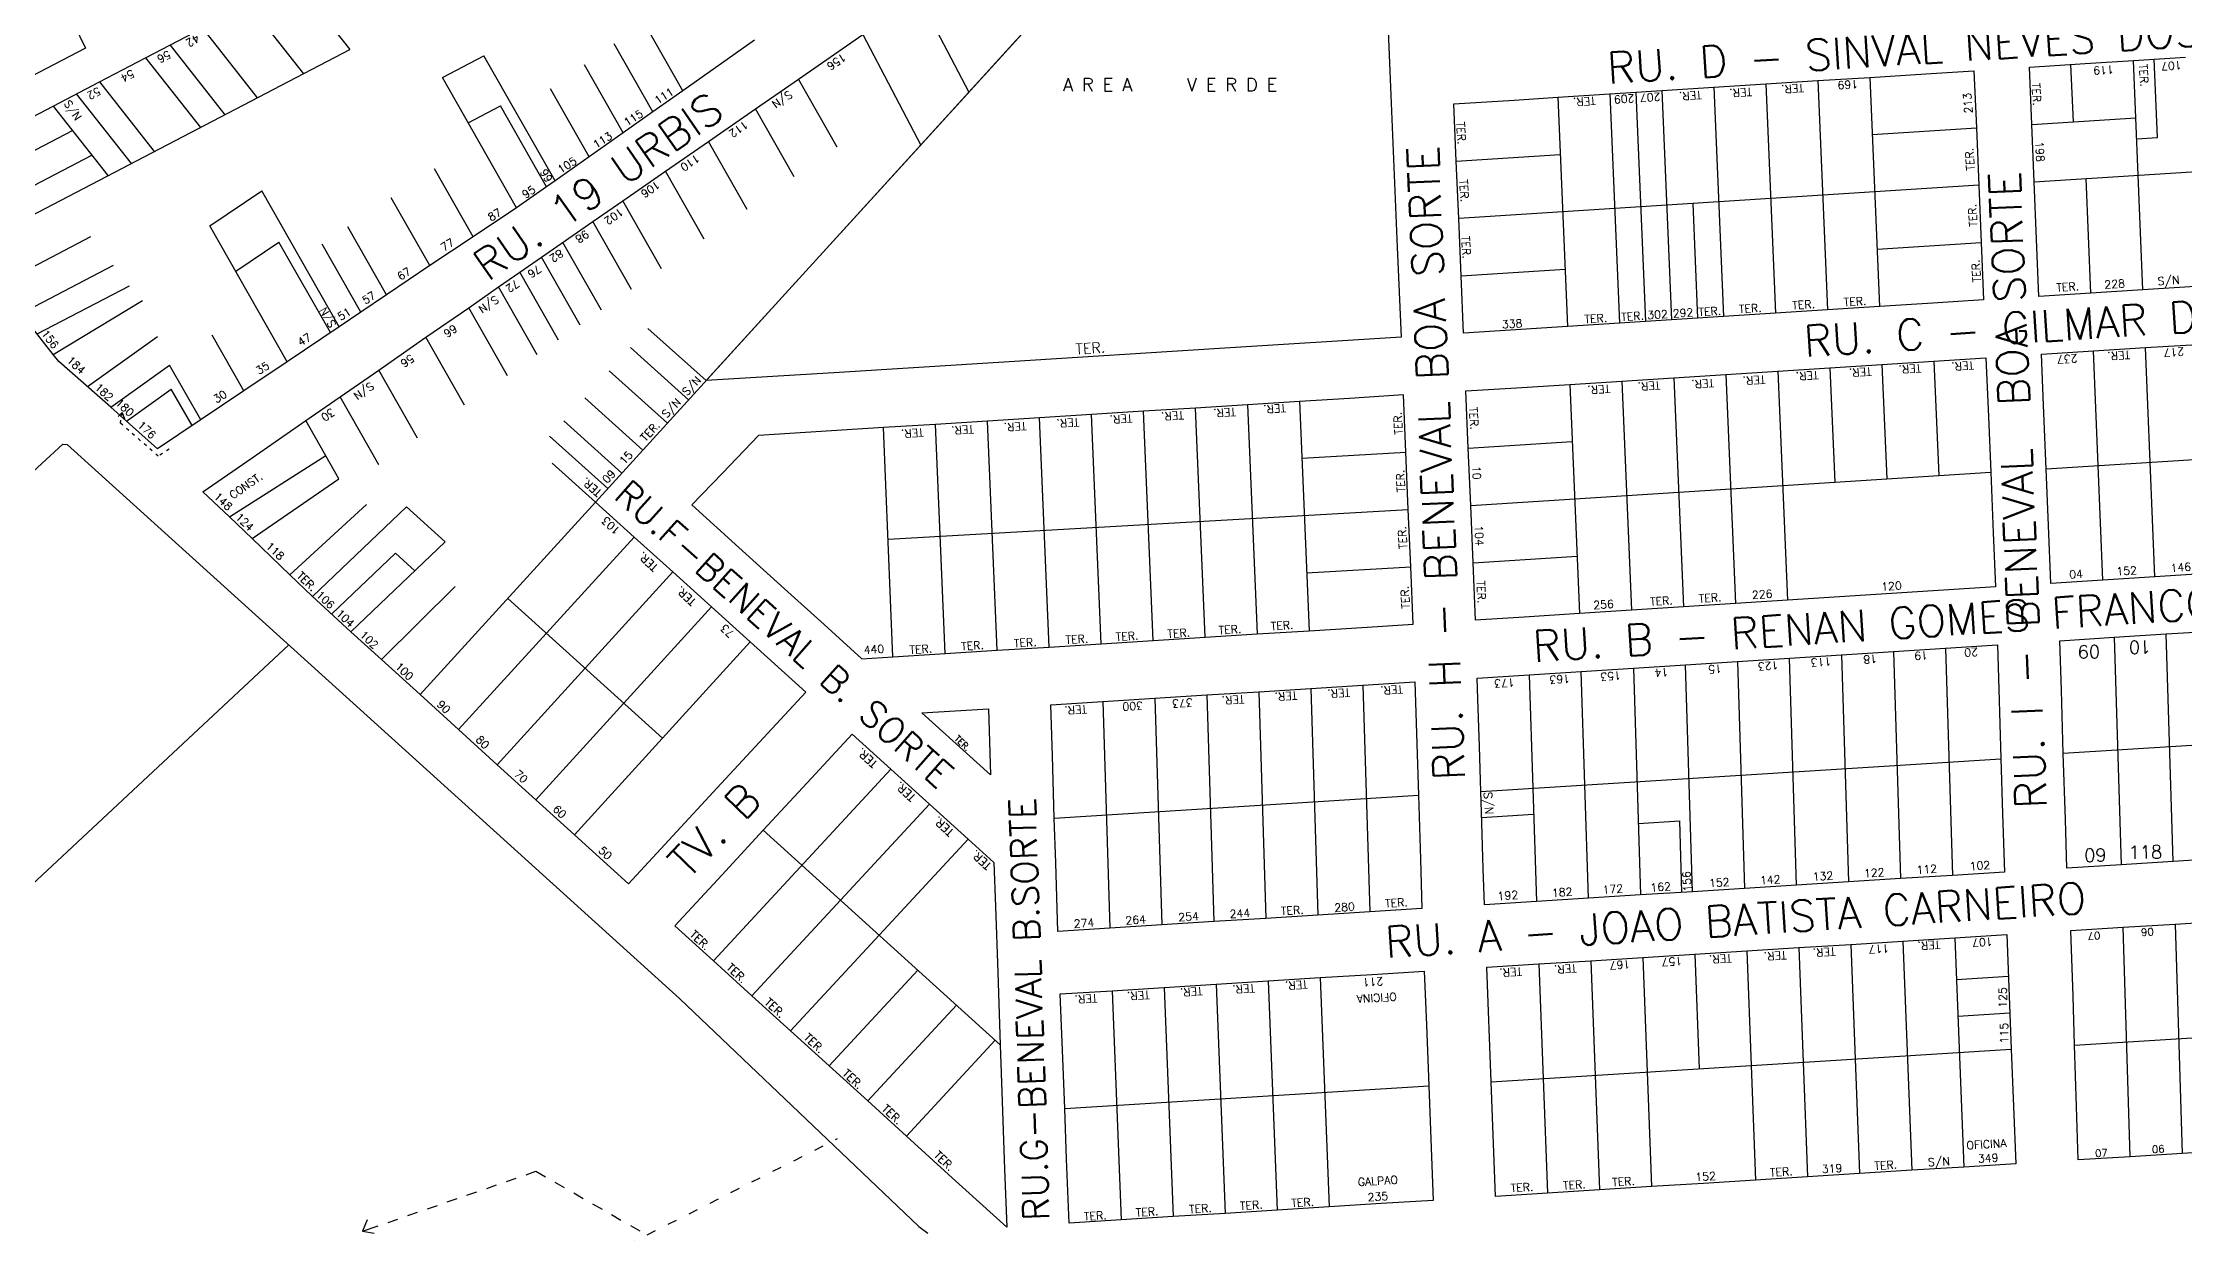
# Model space of a CAD drawing. Extents: x 714896 to 749292, y 8417558 to 8447149.
# Drawn here: x 738383.3 to 738794.2, y 8427923.2 to 8428151.5 of the extents above; entities that cross this region are included whole.
import ezdxf

# ---------------------------------------------------------------- set-up
doc = ezdxf.new("R2010")
doc.units = 0
doc.header["$MEASUREMENT"] = 0
doc.linetypes.add('ACAD_ISO03W100', pattern=[30, 12, -18])
for name, color, linetype in [('LOTE', 7, 'CONTINUOUS'), ('NUM-PORTA', 7, 'CONTINUOUS'), ('QUADRA', 6, 'CONTINUOUS'), ('TEXTO', 7, 'CONTINUOUS'), ('TEXTODERUA', 3, 'CONTINUOUS')]:
    doc.layers.add(name, color=color, linetype=linetype)
doc.styles.add('ROMANS', font='ROMANS.SHX', dxfattribs={"height": 1.5})

msp = doc.modelspace()

# ---------------------------------------------------------------- linework, layer by layer
at = {"layer": 'LOTE', "color": 7}
for p, q in [((738472.25, 8427933.06), (738474.14, 8427933.71)), ((738476.04, 8427934.37), (738477.93, 8427935.02)), ((738477.93, 8427935.02), (738479.74, 8427933.98)), ((738481.55, 8427932.94), (738483.36, 8427931.91)), ((738457.11, 8427927.83), (738459.01, 8427928.49)), ((738460.9, 8427929.14), (738462.79, 8427929.79)), ((738464.68, 8427930.45), (738466.58, 8427931.1)), ((738468.47, 8427931.75), (738470.36, 8427932.41)), ((738485.17, 8427930.87), (738486.99, 8427929.83)), ((738488.8, 8427928.79), (738490.61, 8427927.75)), ((738445.54, 8427925.73), (738444.62, 8427923.52)), ((738444.62, 8427923.52), (738447.65, 8427924.57)), ((738449.55, 8427925.22), (738451.44, 8427925.87)), ((738453.33, 8427926.53), (738455.22, 8427927.18)), ((738492.42, 8427926.71), (738494.23, 8427925.68)), ((738496.04, 8427924.64), (738497.85, 8427923.6)), ((738444.62, 8427923.52), (738446.89, 8427923.18))]:
    msp.add_line(p, q, dxfattribs=at)
for points in [[(738431.65, 8428163.54), (738442.18, 8428150.19)], [(738422.78, 8428158.91), (738433.31, 8428145.56)], [(738506.08, 8428142.29), (738498.66, 8428155.32)], [(738407.71, 8428151.05), (738418.24, 8428137.7)], [(738413.92, 8428154.29), (738424.44, 8428140.94)], [(738500.37, 8428138.25), (738492.95, 8428151.28)], [(738369.2, 8428112.14), (738442.18, 8428150.19)], [(738403.01, 8428148.6), (738413.54, 8428135.25)], [(738459.96, 8428144.86), (738467.92, 8428149.01)], [(738481.58, 8428124.99), (738467.92, 8428149.01)], [(738494.65, 8428134.21), (738487.23, 8428147.25)], [(738772.94, 8428136.33), (738772.48, 8428147.32)], [(738786.3, 8428104.11), (738784.45, 8428148.08)], [(738789.07, 8428133.34), (738788.45, 8428148.33)], [(738394.14, 8428143.98), (738404.67, 8428130.63)], [(738474.21, 8428119.83), (738459.96, 8428144.86)], [(738488.13, 8428129.59), (738480.71, 8428142.63)], [(738535.71, 8428131.49), (738528.29, 8428144.53)], [(738693.98, 8428142.31), (738695.83, 8428098.35)], [(738703.96, 8428142.95), (738705.8, 8428098.99)], [(738713.94, 8428143.59), (738715.78, 8428099.63)], [(738723.92, 8428144.23), (738725.76, 8428100.26)], [(738733.9, 8428144.86), (738735.74, 8428100.9)], [(738385.28, 8428139.36), (738395.8, 8428126.01)], [(738389.71, 8428141.67), (738400.24, 8428128.32)], [(738464.91, 8428136.16), (738471.1, 8428139.39)], [(738479.95, 8428123.84), (738471.1, 8428139.39)], [(738527.49, 8428125.79), (738520.07, 8428138.83)], [(738674.02, 8428141.04), (738675.87, 8428097.08)], [(738684, 8428141.67), (738685.85, 8428097.71)], [(738688.99, 8428141.99), (738690.84, 8428098.03)], [(738362.39, 8428120.78), (738388.99, 8428134.65)], [(738734.36, 8428133.87), (738754.33, 8428135.15)], [(738764.95, 8428135.82), (738784.91, 8428137.08)], [(738366.11, 8428116.06), (738392.71, 8428129.93)], [(738518.45, 8428119.53), (738511.03, 8428132.57)], [(738654.52, 8428128.77), (738674.48, 8428130.05)], [(738765.41, 8428124.83), (738885.19, 8428132.41)], [(738785.08, 8428133.09), (738789.07, 8428133.34)], [(738465.9, 8428114.27), (738458.48, 8428127.3)], [(738510.23, 8428113.83), (738502.81, 8428126.87)], [(738415.34, 8428116.4), (738425.3, 8428123.09)], [(738440.14, 8428097.02), (738425.3, 8428123.09)], [(738457.57, 8428108.74), (738450.15, 8428121.77)], [(738754.79, 8428124.16), (738654.99, 8428117.78)], [(738776.32, 8428103.48), (738775.39, 8428125.46)], [(738502.01, 8428108.14), (738494.59, 8428121.18)], [(738699.89, 8428120.65), (738700.82, 8428098.67)], [(738374.77, 8428105.07), (738392.51, 8428114.32)], [(738430.18, 8428090.32), (738415.34, 8428116.4)], [(738449.27, 8428103.16), (738441.85, 8428116.19)], [(738496.26, 8428104.15), (738488.84, 8428117.19)], [(738420.3, 8428107.68), (738428.6, 8428113.26)], [(738438.48, 8428095.9), (738428.6, 8428113.26)], [(738444.29, 8428099.81), (738436.87, 8428112.85)], [(738486.39, 8428097.32), (738478.97, 8428110.36)], [(738490.5, 8428100.17), (738483.08, 8428113.2)], [(738735.28, 8428111.89), (738755.25, 8428113.17)], [(738379.11, 8428099.57), (738396.84, 8428108.82)], [(738482.28, 8428094.47), (738474.86, 8428107.51)], [(738655.45, 8428106.79), (738675.41, 8428108.07)], [(738382.21, 8428095.65), (738399.94, 8428104.9)], [(738385.3, 8428091.72), (738402.42, 8428102.06)], [(738478.17, 8428091.62), (738470.75, 8428104.66)], [(738472.43, 8428087.62), (738465.01, 8428100.65)], [(738391.84, 8428085.55), (738405.31, 8428095.17)], [(738421.88, 8428084.74), (738415.81, 8428095.42)], [(738464.19, 8428081.95), (738456.77, 8428094.99)], [(738507.2, 8428082.98), (738496.04, 8428093.01)], [(738510.56, 8428086.68), (738499.41, 8428096.7)], [(738788.6, 8428049.06), (738786.76, 8428093.01)], [(738396.35, 8428081.59), (738407.62, 8428089.64)], [(738413.59, 8428079.16), (738407.62, 8428089.64)], [(738455.16, 8428075.68), (738447.74, 8428088.72)], [(738726.23, 8428089.16), (738727.15, 8428067.18)], [(738736.21, 8428089.8), (738737.13, 8428067.82)], [(738746.19, 8428090.44), (738747.11, 8428068.46)], [(738778.62, 8428048.43), (738776.78, 8428092.38)], [(738399.33, 8428078.92), (738407.93, 8428085.06)], [(738411.93, 8428078.05), (738407.93, 8428085.06)], [(738503.15, 8428078.55), (738492, 8428088.57)], [(738676.33, 8428085.97), (738678.17, 8428042)], [(738686.31, 8428086.61), (738688.15, 8428042.64)], [(738696.29, 8428087.25), (738698.13, 8428043.28)], [(738706.27, 8428087.89), (738708.11, 8428043.92)], [(738716.25, 8428088.52), (738718.09, 8428044.56)], [(738447.76, 8428070.55), (738440.34, 8428083.59)], [(738498.44, 8428073.37), (738487.28, 8428083.4)], [(738596.34, 8428036.84), (738594.49, 8428080.81)], [(738606.32, 8428037.46), (738604.47, 8428081.43)], [(738614.45, 8428082.06), (738616.3, 8428038.09)], [(738624.44, 8428082.68), (738626.28, 8428038.71)], [(738440.11, 8428067.88), (738433.76, 8428079.04)], [(738494.4, 8428068.94), (738483.24, 8428078.97)], [(738546.43, 8428033.71), (738544.59, 8428077.68)], [(738556.42, 8428034.34), (738554.57, 8428078.3)], [(738566.4, 8428034.96), (738564.55, 8428078.93)], [(738576.38, 8428035.59), (738574.53, 8428079.55)], [(738586.36, 8428036.21), (738584.51, 8428080.18)], [(738767.72, 8428069.77), (738887.48, 8428077.34)], [(738419.1, 8428060.54), (738437.57, 8428072.35)], [(738491.7, 8428065.98), (738480.55, 8428076.01)], [(738624.89, 8428071.81), (738644.86, 8428072.94)], [(738656.83, 8428073.71), (738676.79, 8428074.98)], [(738489.35, 8428063.4), (738481.05, 8428070.86)], [(738657.29, 8428062.72), (738757.09, 8428069.1)], [(738423.44, 8428056.41), (738440.11, 8428067.88)], [(738430.69, 8428049.46), (738445.38, 8428062.9)], [(738435.02, 8428045.31), (738453.11, 8428062.46)], [(738453.11, 8428062.46), (738460.53, 8428055.75)], [(738455.68, 8428026.46), (738489.35, 8428063.4)], [(738545.49, 8428056.29), (738645.32, 8428061.95)], [(738463.09, 8428019.74), (738496.77, 8428056.69)], [(738438.69, 8428041.92), (738451, 8428053.59)], [(738442.37, 8428038.53), (738460.53, 8428055.75)], [(738451, 8428053.59), (738454.71, 8428050.23)], [(738657.75, 8428051.73), (738677.71, 8428053)], [(738470.49, 8428013.02), (738504.18, 8428049.99)], [(738625.81, 8428049.83), (738645.78, 8428050.96)], [(738448.26, 8428033.17), (738462.4, 8428047.19)], [(738472.51, 8428044.92), (738502.18, 8428018.09)], [(738477.9, 8428006.3), (738511.6, 8428043.28)], [(738485.3, 8427999.58), (738519.02, 8428036.57)], [(738748.38, 8428035.38), (738749.73, 8427991.79)], [(738780.74, 8428037.45), (738782.09, 8427993.82)], [(738792.07, 8427994.44), (738790.72, 8428038.09)], [(738688.5, 8428031.55), (738689.85, 8427988.04)], [(738699.83, 8427988.66), (738698.48, 8428032.19)], [(738708.46, 8428032.83), (738709.81, 8427989.29)], [(738719.79, 8427989.91), (738718.44, 8428033.47)], [(738728.42, 8428034.1), (738729.77, 8427990.54)], [(738738.4, 8428034.74), (738739.75, 8427991.16)], [(738616.64, 8428027.01), (738617.99, 8427983.53)], [(738626.62, 8428027.64), (738627.97, 8427984.16)], [(738636.6, 8428028.26), (738637.95, 8427984.79)], [(738668.54, 8428030.28), (738669.89, 8427986.79)], [(738679.87, 8427987.41), (738678.52, 8428030.91)], [(738586.7, 8428025.14), (738588.05, 8427981.66)], [(738596.68, 8428025.76), (738598.03, 8427982.28)], [(738606.66, 8428026.39), (738608.01, 8427982.91)], [(738851.27, 8428020.18), (738771.01, 8428015.15)], [(738546.01, 8428012.17), (738511.97, 8427975.39)], [(738659.23, 8428007.9), (738759.04, 8428014.12)], [(738577.39, 8428002.77), (738647.26, 8428007.15)], [(738519.37, 8427968.67), (738553.42, 8428005.46)], [(738659.39, 8428002.9), (738669.37, 8428003.52)], [(738567.02, 8427959.3), (738521.54, 8428000.46)], [(738560.84, 8427998.75), (738526.78, 8427961.95)], [(738689.42, 8428001.76), (738697.41, 8428002.26)], [(738697.83, 8427988.54), (738697.41, 8428002.26)], [(738783.83, 8427937.83), (738782.47, 8427981.82)], [(738792.45, 8427982.45), (738793.81, 8427938.46)], [(738720.25, 8427977.92), (738721.95, 8427933.95)], [(738730.23, 8427978.55), (738731.93, 8427934.58)], [(738740.21, 8427979.17), (738741.91, 8427935.21)], [(738750.19, 8427979.8), (738751.89, 8427935.83)], [(738551.2, 8427973.62), (738534.18, 8427955.23)], [(738670.35, 8427974.8), (738672.05, 8427930.83)], [(738680.33, 8427975.42), (738682.03, 8427931.45)], [(738690.31, 8427976.05), (738692.01, 8427932.08)], [(738700.29, 8427976.67), (738701.14, 8427954.69)], [(738710.27, 8427977.3), (738711.97, 8427933.33)], [(738588.51, 8427969.67), (738590.21, 8427925.7)], [(738598.49, 8427970.29), (738600.19, 8427926.33)], [(738608.47, 8427970.92), (738610.17, 8427926.95)], [(738618.45, 8427971.54), (738620.15, 8427927.58)], [(738628.43, 8427972.17), (738630.13, 8427928.2)], [(738750.5, 8427971.8), (738760.48, 8427972.43)], [(738558.62, 8427966.91), (738541.59, 8427948.51)], [(738750.77, 8427964.81), (738760.75, 8427965.43)], [(738773.17, 8427959.2), (738843.03, 8427963.57)], [(738566.03, 8427960.2), (738549, 8427941.79)], [(738661.22, 8427952.19), (738761.02, 8427958.44)], [(738579.38, 8427947.06), (738649.24, 8427951.44)]]:
    msp.add_lwpolyline(points, dxfattribs=at)
at = {"layer": 'LOTE', "color": 7, "elevation": 519.42}
for points in [[(738551.3, 8428160.48), (738561, 8428142.02)], [(738540.63, 8428153.06), (738551.75, 8428131.87)]]:
    msp.add_lwpolyline(points, dxfattribs=at)
at = {"layer": 'LOTE', "color": 3}
for points in [[(738398.55, 8428080.56), (738397.73, 8428079.78)], [(738398.55, 8428080.56), (738398.96, 8428079.35)]]:
    msp.add_lwpolyline(points, dxfattribs=at)
at = {"layer": 'LOTE', "color": 3, "linetype": 'ACAD_ISO03W100', "ltscale": 0.05}
msp.add_lwpolyline([(738407.53, 8428073.51), (738405.43, 8428072.2), (738398.19, 8428078.53), (738398.55, 8428080.56)], dxfattribs=at)
at = {"layer": 'LOTE', "color": 7, "linetype": 'CONTINUOUS', "flags": 128}
msp.add_lwpolyline([(738430.49, 8428035.98), (738379.35, 8427988.27)], dxfattribs=at)
at = {"layer": 'LOTE', "color": 7, "linetype": 'ACAD_ISO03W100', "ltscale": 0.15, "flags": 128}
msp.add_lwpolyline([(738479.21, 8427912.67), (738535.81, 8427941.31)], dxfattribs=at)
at = {"layer": 'QUADRA', "color": 6}
for points in [[(738354.28, 8428131.06), (738300.72, 8428198.97), (738269.76, 8428238.24), (738288.81, 8428247.2), (738302.91, 8428253.83), (738316.48, 8428260.22), (738325.53, 8428264.48), (738334.58, 8428268.73), (738341.08, 8428255.22), (738344.11, 8428248.91), (738347.15, 8428242.6), (738351.05, 8428234.49), (738355.38, 8428225.48), (738359.28, 8428217.36), (738363.61, 8428208.35), (738367.08, 8428201.14), (738371.42, 8428192.13), (738375.75, 8428183.12), (738379.65, 8428175.01), (738381.82, 8428170.5), (738384.85, 8428164.19), (738387.02, 8428159.69), (738391.46, 8428150.45), (738354.28, 8428131.06)], [(738510.56, 8428086.68), (738539.6, 8428118.54), (738581.74, 8428164.78), (738616.23, 8428202.62), (738638.42, 8428226.96), (738640.12, 8428186.31), (738641.8, 8428146.02), (738643.21, 8428112.28), (738643.93, 8428095.03), (738609.08, 8428092.85), (738568.73, 8428090.32), (738535.07, 8428088.21), (738510.56, 8428086.68)], [(738755.71, 8428102.18), (738746, 8428101.56), (738735.74, 8428100.9), (738725.76, 8428100.26), (738715.78, 8428099.63), (738705.8, 8428098.99), (738695.83, 8428098.35), (738685.85, 8428097.71), (738675.87, 8428097.08), (738664.95, 8428096.38), (738655.91, 8428095.8), (738655.45, 8428106.79), (738654.99, 8428117.78), (738654.52, 8428128.77), (738654.06, 8428139.76), (738665.63, 8428140.5), (738674.02, 8428141.04), (738684, 8428141.67), (738693.98, 8428142.31), (738703.96, 8428142.95), (738713.94, 8428143.59), (738723.92, 8428144.23), (738733.9, 8428144.86), (738744.62, 8428145.55), (738753.86, 8428146.14), (738754.33, 8428135.15), (738754.79, 8428124.16), (738755.25, 8428113.17), (738755.71, 8428102.18)], [(738758.02, 8428047.11), (738748.03, 8428046.47), (738738.05, 8428045.83), (738728.07, 8428045.19), (738718.09, 8428044.56), (738708.11, 8428043.92), (738698.13, 8428043.28), (738688.15, 8428042.64), (738678.17, 8428042), (738667.58, 8428041.33), (738658.21, 8428040.73), (738657.75, 8428051.73), (738657.29, 8428062.72), (738656.83, 8428073.71), (738656.37, 8428084.7), (738666.07, 8428085.32), (738676.33, 8428085.97), (738686.31, 8428086.61), (738696.29, 8428087.25), (738706.27, 8428087.89), (738716.25, 8428088.52), (738726.23, 8428089.16), (738736.21, 8428089.8), (738746.19, 8428090.44), (738756.17, 8428091.08), (738756.65, 8428079.72), (738757.09, 8428069.1), (738757.58, 8428057.46), (738758.02, 8428047.11)], [(738646.24, 8428039.96), (738645.78, 8428050.96), (738645.32, 8428061.95), (738644.86, 8428072.94), (738644.4, 8428083.93), (738634.06, 8428083.28), (738624.44, 8428082.68), (738614.45, 8428082.06), (738604.47, 8428081.43), (738594.49, 8428080.81), (738584.51, 8428080.18), (738574.53, 8428079.55), (738564.55, 8428078.93), (738554.57, 8428078.3), (738544.59, 8428077.68), (738534.61, 8428077.05), (738524.63, 8428076.43), (738520.64, 8428076.18), (738513.69, 8428068.96), (738507.81, 8428062.85), (738516.84, 8428054.68), (738525.61, 8428046.75), (738533.2, 8428039.88), (738540.45, 8428033.33), (738546.43, 8428033.71), (738556.42, 8428034.34), (738566.4, 8428034.96), (738576.38, 8428035.59), (738586.36, 8428036.21), (738596.34, 8428036.84), (738606.32, 8428037.46), (738616.3, 8428038.09), (738626.28, 8428038.71), (738637.45, 8428039.41), (738646.24, 8428039.96)], [(738759.71, 8427992.41), (738749.73, 8427991.79), (738739.75, 8427991.16), (738729.77, 8427990.54), (738719.79, 8427989.91), (738709.81, 8427989.29), (738699.83, 8427988.66), (738689.85, 8427988.04), (738679.87, 8427987.41), (738669.89, 8427986.79), (738659.91, 8427986.16), (738659.69, 8427993.03), (738659.42, 8428001.85), (738659.23, 8428007.9), (738658.97, 8428016.52), (738658.68, 8428025.65), (738658.56, 8428029.64), (738668.54, 8428030.28), (738678.52, 8428030.91), (738688.5, 8428031.55), (738698.48, 8428032.19), (738708.46, 8428032.83), (738718.44, 8428033.47), (738728.42, 8428034.1), (738738.4, 8428034.74), (738748.38, 8428035.38), (738758.36, 8428036.02), (738758.62, 8428027.51), (738759.04, 8428014.22), (738759.36, 8428003.61), (738759.71, 8427992.41)], [(738647.93, 8427985.41), (738637.95, 8427984.79), (738627.97, 8427984.16), (738617.99, 8427983.53), (738608.01, 8427982.91), (738598.03, 8427982.28), (738588.05, 8427981.66), (738578.07, 8427981.03), (738577.66, 8427994.16), (738577.39, 8428002.77), (738577.02, 8428014.71), (738576.72, 8428024.51), (738586.7, 8428025.14), (738596.68, 8428025.76), (738606.66, 8428026.39), (738616.64, 8428027.01), (738626.62, 8428027.64), (738636.6, 8428028.26), (738646.58, 8428028.89), (738646.95, 8428017.03), (738647.26, 8428007.15), (738647.64, 8427994.92), (738647.93, 8427985.41)], [(738565.13, 8428011.05), (738551.96, 8428022.96), (738564.74, 8428023.76), (738565.13, 8428011.05)], [(738568.25, 8427924.32), (738557.81, 8427933.79), (738549, 8427941.79), (738541.59, 8427948.51), (738534.18, 8427955.23), (738526.78, 8427961.95), (738519.37, 8427968.67), (738511.97, 8427975.39), (738504.56, 8427982.11), (738513.58, 8427991.85), (738521.54, 8428000.46), (738530.8, 8428010.46), (738538.59, 8428018.87), (738546.01, 8428012.17), (738553.42, 8428005.46), (738560.84, 8427998.75), (738565.78, 8427994.28), (738566.08, 8427985.84), (738566.53, 8427973.13), (738567.02, 8427959.3), (738567.4, 8427948.44), (738567.86, 8427935.46), (738568.25, 8427924.32)], [(738843.71, 8427941.58), (738833.73, 8427940.96), (738823.75, 8427940.33), (738813.77, 8427939.71), (738803.79, 8427939.08), (738793.81, 8427938.46), (738783.83, 8427937.83), (738773.85, 8427937.21), (738773.53, 8427947.46), (738773.17, 8427959.2), (738772.88, 8427968.59), (738772.48, 8427981.19), (738782.47, 8427981.82), (738792.45, 8427982.45), (738802.43, 8427983.07), (738812.41, 8427983.7), (738822.39, 8427984.32), (738832.37, 8427984.95), (738842.35, 8427985.57), (738842.7, 8427974.19), (738843.03, 8427963.57), (738843.34, 8427953.55), (738843.71, 8427941.58)], [(738761.87, 8427936.46), (738751.89, 8427935.83), (738741.91, 8427935.21), (738731.93, 8427934.58), (738721.95, 8427933.95), (738711.97, 8427933.33), (738701.99, 8427932.7), (738692.01, 8427932.08), (738682.03, 8427931.45), (738672.05, 8427930.83), (738662.07, 8427930.2), (738661.22, 8427952.19), (738660.37, 8427974.17), (738670.35, 8427974.8), (738680.33, 8427975.42), (738690.31, 8427976.05), (738700.29, 8427976.67), (738710.27, 8427977.3), (738720.25, 8427977.92), (738730.23, 8427978.55), (738740.21, 8427979.17), (738750.19, 8427979.8), (738760.18, 8427980.42), (738761.02, 8427958.44), (738761.87, 8427936.46)], [(738650.09, 8427929.45), (738640.11, 8427928.83), (738630.13, 8427928.2), (738620.15, 8427927.58), (738610.17, 8427926.95), (738600.19, 8427926.33), (738590.21, 8427925.7), (738580.23, 8427925.07), (738579.75, 8427937.38), (738579.38, 8427947.06), (738578.95, 8427958.28), (738578.53, 8427969.04), (738588.51, 8427969.67), (738598.49, 8427970.29), (738608.47, 8427970.92), (738618.45, 8427971.54), (738628.43, 8427972.17), (738638.41, 8427972.79), (738648.39, 8427973.42), (738648.79, 8427963.11), (738649.24, 8427951.44), (738649.7, 8427939.54), (738650.09, 8427929.45)]]:
    msp.add_lwpolyline(points, close=True, dxfattribs=at)
at = {"layer": 'QUADRA'}
for points in [[(738371.9, 8428132.38), (738385.28, 8428139.36), (738394.14, 8428143.98), (738403.01, 8428148.6), (738413.92, 8428154.29)], [(738519.83, 8428152), (738506.08, 8428142.29), (738500.37, 8428138.25), (738494.65, 8428134.21), (738488.13, 8428129.59), (738481.58, 8428124.99), (738479.95, 8428123.84), (738474.21, 8428119.83), (738465.9, 8428114.27), (738457.57, 8428108.74), (738449.27, 8428103.16), (738444.29, 8428099.81), (738440.14, 8428097.02), (738430.18, 8428090.32), (738421.88, 8428084.74), (738405.29, 8428073.58), (738405.29, 8428073.58), (738396.35, 8428081.59), (738386.36, 8428090.38), (738385.3, 8428091.72), (738379.11, 8428099.57)], [(738572.05, 8428154.15), (738489.35, 8428063.4), (738489.35, 8428063.4), (738496.77, 8428056.69), (738504.18, 8428049.99), (738511.6, 8428043.28), (738519.02, 8428036.57), (738529.7, 8428026.94), (738512.71, 8428008.58), (738495.67, 8427990.17), (738485.3, 8427999.58), (738477.9, 8428006.3), (738470.49, 8428013.02), (738463.09, 8428019.74), (738455.68, 8428026.46), (738448.26, 8428033.17), (738442.37, 8428038.53), (738434.99, 8428045.34), (738430.69, 8428049.46), (738423.44, 8428056.41), (738419.1, 8428060.54), (738414.03, 8428065.37), (738423.44, 8428071.89), (738433.76, 8428079.04), (738447.74, 8428088.72), (738456.77, 8428094.99), (738465.01, 8428100.65), (738470.75, 8428104.66), (738474.86, 8428107.51), (738478.97, 8428110.36), (738488.84, 8428117.19), (738494.59, 8428121.18), (738502.81, 8428126.87), (738511.03, 8428132.57), (738520.07, 8428138.83), (738528.29, 8428144.53), (738540.63, 8428153.06)]]:
    msp.add_lwpolyline(points, dxfattribs=at)
at = {"layer": 'QUADRA', "color": 6}
for points in [[(738796.28, 8428104.75), (738786.3, 8428104.11), (738776.32, 8428103.48), (738766.34, 8428102.85), (738765.88, 8428113.84), (738765.41, 8428124.83), (738764.95, 8428135.82), (738764.49, 8428146.81), (738764.49, 8428146.81), (738775.21, 8428147.49), (738784.45, 8428148.08), (738794.43, 8428148.71)], [(738798.58, 8428049.7), (738788.6, 8428049.06), (738778.62, 8428048.43), (738768.64, 8428047.79), (738768.18, 8428058.89), (738767.72, 8428069.77), (738767.21, 8428081.97), (738766.8, 8428091.75), (738766.8, 8428091.75), (738776.78, 8428092.38), (738786.76, 8428093.01), (738796.74, 8428093.64)], [(738802.05, 8427995.07), (738792.07, 8427994.44), (738782.09, 8427993.82), (738771.69, 8427993.16), (738771.4, 8428002.51), (738771.01, 8428015.15), (738770.63, 8428027.28), (738770.34, 8428036.78), (738780.74, 8428037.45), (738790.72, 8428038.09), (738800.7, 8428038.72)]]:
    msp.add_lwpolyline(points, dxfattribs=at)
at = {"layer": 'QUADRA', "color": 6, "linetype": 'CONTINUOUS'}
msp.add_lwpolyline([(738291.64, 8427905.83), (738346.26, 8427932.11), (738302.81, 8427971.44), (738318.92, 8427996.75), (738326.99, 8428009.43), (738335.03, 8428022.06), (738373.19, 8427977.81), (738379.35, 8427988.27), (738341.47, 8428032.19), (738341.47, 8428032.19), (738367.53, 8428056.5), (738387.11, 8428074.49), (738387.97, 8428074.41), (738387.97, 8428074.41), (738454.21, 8428014.55), (738505.49, 8427968.2), (738551.41, 8427924.44), (738553.1, 8427923.15)], dxfattribs=at)

# ---------------------------------------------------------------- texts
at = {"layer": 'NUM-PORTA', "color": 7, "style": 'ROMANS'}
for s, height, rotation, p in [('42', 1.5, 210.9168, (738412.8, 8428153.2)), ('54', 1.5, 207.2522, (738400.34, 8428146.39)), ('56', 1.5, 207.2522, (738407.35, 8428150.05)), ('156', 1.5, 214.8884, (738536.75, 8428149.56)), ('52', 1.5, 207.2522, (738393.9, 8428143.04)), ('111', 1.5, 32.1972, (738501.26, 8428139.63)), ('S/N', 1.5, 214.8884, (738526.44, 8428142.42)), ('S/N', 1.5, 304.8408, (738387.26, 8428139.81)), ('115', 1.5, 32.1972, (738495.39, 8428135.43)), ('113', 1.5, 32.1972, (738489.46, 8428131.16)), ('112', 1.5, 214.8884, (738517.96, 8428136.63)), ('110', 1.5, 214.8884, (738508.64, 8428130.18)), ('99', 1.5, 301.0435, (738478.6, 8428126.7)), ('105', 1.5, 32.1972, (738482.67, 8428126.36)), ('95', 1.5, 32.1972, (738475.86, 8428121.55)), ('106', 1.5, 214.8884, (738501.06, 8428125.1)), ('87', 1.5, 32.1972, (738469.31, 8428117.19)), ('102', 1.5, 214.8884, (738494.04, 8428119.9)), ('77', 1.5, 32.1972, (738460.22, 8428111.43)), ('98', 1.5, 214.8884, (738487.41, 8428115.64)), ('82', 1.5, 214.8884, (738482.49, 8428111.96)), ('67', 1.5, 32.1972, (738451.94, 8428105.85)), ('72', 1.5, 214.8884, (738474.07, 8428106.16)), ('76', 1.5, 214.8884, (738478.26, 8428108.98)), ('57', 1.5, 32.1972, (738445.17, 8428101.26)), ('S/N', 1.5, 214.8884, (738470.11, 8428103.1)), ('S/N', 1.5, 120.638, (738439.67, 8428097.42)), ('51', 1.5, 32.1972, (738440.45, 8428098.14)), ('66', 1.5, 214.8884, (738462.14, 8428097.55)), ('156', 1.5, 307.4166, (738382.92, 8428095.71)), ('47', 1.5, 32.1972, (738432.79, 8428093.23)), ('217', 1.536, 183.6574, (738794.15, 8428093.05)), ('184', 1.5, 317.3464, (738387.76, 8428090.42)), ('35', 1.5, 32.1972, (738424.76, 8428087.79)), ('56', 1.5, 214.8884, (738453.88, 8428091.83)), ('237', 1.536, 183.6574, (738773.69, 8428091.75)), ('182', 1.5, 317.3464, (738393.12, 8428085.23)), ('30', 1.5, 32.1972, (738416.62, 8428082.31)), ('S/N', 1.5, 214.8884, (738446.17, 8428086.5)), ('180', 1.5, 317.3464, (738397.09, 8428082.27)), ('30', 1.5, 214.8884, (738438.64, 8428081.49)), ('176', 1.5, 317.3464, (738401.31, 8428077.98)), ('10', 1.536, 273.114, (738657.57, 8428070.29)), ('148', 1.5, 316.392, (738416, 8428064.3)), ('124', 1.5, 316.392, (738420.12, 8428060.37)), ('103', 1.5, 136.392, (738494.22, 8428058.08)), ('104', 1.536, 273.114, (738658.04, 8428058.91)), ('118', 1.5, 316.392, (738425.96, 8428054.79)), ('146', 1.536, 3.6574, (738791.62, 8428049.97)), ('120', 1.536, 3.6574, (738736.11, 8428046.39)), ('04', 1.536, 3.6574, (738772.2, 8428048.72)), ('152', 1.536, 3.6574, (738781.24, 8428049.31)), ('106', 1.5, 316.392, (738435.62, 8428045.42)), ('256', 1.536, 3.6574, (738680.86, 8428042.86)), ('226', 1.536, 3.6574, (738711.3, 8428044.81)), ('104', 1.5, 316.392, (738439.44, 8428041.89)), ('73', 1.5, 136.392, (738516.09, 8428038.31)), ('102', 1.5, 316.392, (738444, 8428037.75)), ('20', 1.563, 183.2791, (738754.62, 8428035.43)), ('09', 2.5, 181.0743, (738778.03, 8428035.97)), ('10', 2.5, 181.0743, (738787.86, 8428036.84)), ('100', 1.5, 316.392, (738450.75, 8428031.71)), ('14', 1.525, 184.6431, (738695.14, 8428031.57)), ('15', 1.52, 184.6464, (738705.41, 8428032.24)), ('123', 1.523, 184.6466, (738716.27, 8428032.89)), ('113', 1.524, 184.6474, (738726.41, 8428033.63)), ('18', 1.525, 184.6482, (738735.19, 8428034.12)), ('19', 1.536, 183.2761, (738744.98, 8428034.78)), ('173', 1.527, 184.6404, (738665.66, 8428029.62)), ('163', 1.527, 183.9278, (738676.29, 8428030.31)), ('153', 1.527, 184.6404, (738686.04, 8428030.92)), ('90', 1.5, 316.392, (738458.77, 8428024.45)), ('300', 1.536, 183.6574, (738594.36, 8428025.13)), ('373', 1.536, 183.6574, (738603.91, 8428025.73)), ('80', 1.5, 316.392, (738466.24, 8428017.67)), ('70', 1.5, 316.392, (738473.61, 8428011.09)), ('S/N', 1.576, 274, (738659.8, 8428007.73)), ('60', 1.5, 316.392, (738481.02, 8428004.36)), ('50', 1.5, 316.392, (738489.78, 8427996.41)), ('102', 1.536, 4, (738753.09, 8427992.76)), ('09', 2.5, 1.0743, (738775.04, 8427994.39)), ('118', 2.5, 1.0743, (738783.57, 8427994.95)), ('172', 1.534, 4, (738682.64, 8427988.25)), ('162', 1.53, 4, (738691.83, 8427988.67)), ('156', 1.53, 94, (738699.7, 8427988.71)), ('152', 1.529, 4, (738703.08, 8427989.51)), ('142', 1.524, 4, (738712.87, 8427990.05)), ('132', 1.523, 4, (738722.98, 8427990.75)), ('122', 1.524, 4, (738732.81, 8427991.39)), ('112', 1.53, 4, (738742.9, 8427992.05)), ('192', 1.576, 4, (738662.45, 8427987.01)), ('182', 1.534, 4, (738672.93, 8427987.65)), ('274', 1.536, 3.6574, (738581.16, 8427981.73)), ('264', 1.536, 3.6574, (738591.08, 8427982.35)), ('254', 1.536, 3.6574, (738601.24, 8427982.98)), ('244', 1.536, 3.6574, (738611.08, 8427983.6)), ('117', 1.536, 183.6574, (738737.53, 8427978.58)), ('107', 1.536, 183.6574, (738757.4, 8427979.85)), ('07', 1.425, 183.3931, (738778.07, 8427980.98)), ('06', 1.422, 183.3848, (738788.32, 8427981.72)), ('167', 1.536, 183.6574, (738687.85, 8427975.53)), ('157', 1.536, 183.6574, (738697.83, 8427976.15)), ('125', 1.536, 90.4465, (738760.17, 8427966.39)), ('115', 1.536, 90.4465, (738760.43, 8427959.56)), ('349', 1.536, 3.6574, (738754.66, 8427936.66)), ('07', 1.418, 3.4554, (738777.14, 8427937.75)), ('06', 1.414, 3.4184, (738788.05, 8427938.51)), ('152', 1.536, 3.6574, (738700.44, 8427933.15)), ('319', 1.536, 3.6574, (738724.7, 8427934.67))]:
    msp.add_text(s, height=height, rotation=rotation, dxfattribs=at).set_placement(p)
at = {"layer": 'NUM-PORTA', "style": 'ROMANS'}
for s, height, rotation, p in [('119', 1.536, 183.6574, (738780.64, 8428147.16)), ('107', 1.536, 183.6574, (738793.66, 8428147.98)), ('169', 1.536, 183.6574, (738731.57, 8428144.35)), ('209', 1.536, 183.6574, (738688.66, 8428141.61)), ('207', 1.536, 183.6574, (738693.65, 8428141.92)), ('213', 1.536, 93.6574, (738753.57, 8428137.98)), ('198', 1.536, 273.6574, (738765.63, 8428132.54)), ('228', 1.536, 3.6574, (738778.93, 8428104.33)), ('S/N', 1.536, 3.6574, (738789.15, 8428104.98)), ('338', 1.536, 3.6574, (738663.31, 8428096.69)), ('302', 1.536, 3.6574, (738691.22, 8428098.47)), ('292', 1.536, 3.6574, (738696.11, 8428098.78)), ('S/N', 1.5, 46.392, (738506.91, 8428083.68)), ('S/N', 1.5, 46.392, (738503.03, 8428079.42)), ('15', 1.5, 46.392, (738494.85, 8428070.44)), ('09', 1.5, 46.392, (738491.57, 8428066.85)), ('440', 1.536, 3.6574, (738540.85, 8428034.24)), ('280', 1.536, 3.6574, (738631.16, 8427984.81)), ('211', 1.536, 183.6574, (738640.46, 8427972.26)), ('S/N', 1.536, 3.6574, (738745.08, 8427935.97)), ('235', 1.536, 3.6574, (738637.56, 8427929.27))]:
    msp.add_text(s, height=height, rotation=rotation, dxfattribs=at).set_placement(p)
at = {"layer": 'TEXTO', "style": 'ROMANS'}
for s, height, rotation, p in [('TER.', 1.536, 273.6574, (738785.56, 8428147.36)), ('TER.', 1.536, 183.6574, (738701.56, 8428142.27)), ('TER.', 1.536, 183.6574, (738711.23, 8428142.88)), ('TER.', 1.536, 183.6574, (738721.16, 8428143.61)), ('TER.', 1.536, 273.6574, (738764.97, 8428143.74)), ('TER.', 1.536, 183.6574, (738681.22, 8428141.16)), ('TER.', 1.536, 273.6574, (738654.56, 8428136.28)), ('TER.', 1.536, 93.6574, (738753.98, 8428127.04)), ('TER.', 1.536, 273.6574, (738655.13, 8428125.24)), ('TER.', 1.536, 93.6574, (738754.53, 8428116.25)), ('TER.', 1.536, 273.6574, (738655.51, 8428114.39)), ('TER.', 1.536, 93.6574, (738755.21, 8428105.58)), ('TER.', 1.536, 3.6574, (738769.73, 8428103.75)), ('TER.', 1.536, 3.6574, (738708.81, 8428099.63)), ('TER.', 1.536, 3.6574, (738719.05, 8428100.35)), ('TER.', 1.536, 3.6574, (738728.93, 8428100.95)), ('TER.', 1.536, 3.6574, (738679.19, 8428097.7)), ('TER.', 1.536, 3.6574, (738686.23, 8428098.12)), ('TER.', 1.536, 3.6574, (738701.06, 8428099.05)), ('TER.', 2, 3.6574, (738581.57, 8428091.73)), ('TER.', 1.536, 183.6574, (738734.16, 8428089.21)), ('TER.', 1.536, 183.6574, (738743.69, 8428089.87)), ('TER.', 1.536, 183.6574, (738753.82, 8428090.42)), ('TER.', 1.536, 183.6574, (738783.77, 8428092.43)), ('TER.', 1.536, 183.6574, (738683.99, 8428085.92)), ('TER.', 1.536, 183.6574, (738693.63, 8428086.58)), ('TER.', 1.536, 183.6574, (738703.93, 8428087.02)), ('TER.', 1.536, 183.6574, (738713.78, 8428087.68)), ('TER.', 1.536, 183.6574, (738723.97, 8428088.55)), ('TER.', 1.536, 183.6574, (738602.18, 8428080.86)), ('TER.', 1.536, 183.6574, (738612.17, 8428081.48)), ('TER.', 1.536, 183.6574, (738621.78, 8428082.22)), ('TER.', 1.536, 93.114, (738644.24, 8428076.37)), ('TER.', 1.536, 273.114, (738657.02, 8428081.57)), ('TER.', 1.5, 46.392, (738498.92, 8428074.91)), ('TER.', 1.536, 183.6574, (738552.27, 8428077.54)), ('TER.', 1.536, 183.6574, (738561.89, 8428078.15)), ('TER.', 1.536, 183.6574, (738571.99, 8428078.77)), ('TER.', 1.536, 183.6574, (738582.1, 8428079.51)), ('TER.', 1.536, 183.6574, (738592.32, 8428080.25)), ('TER.', 1.536, 93.114, (738644.73, 8428065.28)), ('TER.', 1.5, 138.5092, (738490.69, 8428065.43)), ('TER.', 1.536, 93.114, (738645.1, 8428054.45)), ('TER.', 1.5, 136.392, (738501.48, 8428051.06)), ('TER.', 1.536, 273.114, (738658.44, 8428048.29)), ('TER.', 1.5, 136.392, (738508.78, 8428044.46)), ('TER.', 1.536, 93.114, (738645.59, 8428042.99)), ('TER.', 1.536, 3.6574, (738691.78, 8428043.51)), ('TER.', 1.536, 3.6574, (738701.11, 8428044.1)), ('TER.', 1.536, 3.6574, (738608.97, 8428038.02)), ('TER.', 1.536, 3.6574, (738618.98, 8428038.79)), ('TER.', 1.536, 3.6574, (738549.66, 8428034.27)), ('TER.', 1.536, 3.6574, (738559.58, 8428034.94)), ('TER.', 1.536, 3.6574, (738569.69, 8428035.52)), ('TER.', 1.536, 3.6574, (738579.6, 8428036.19)), ('TER.', 1.536, 3.6574, (738589.23, 8428036.77)), ('TER.', 1.536, 3.6574, (738599.15, 8428037.34)), ('TER.', 1.536, 183.6574, (738623.96, 8428027.09)), ('TER.', 1.536, 183.6574, (738634.09, 8428027.64)), ('TER.', 1.536, 183.6574, (738644.22, 8428028.27)), ('TER.', 1.536, 183.6574, (738583.61, 8428024.44)), ('TER.', 1.536, 183.6574, (738613.82, 8428026.36)), ('TER.', 1.536, 137.0663, (738543.61, 8428013.4)), ('TER.', 1.2, 316.0364, (738558.12, 8428017.9)), ('TER.', 1.536, 137.0663, (738550.93, 8428006.95)), ('TER.', 1.536, 137.0663, (738558.26, 8428000.29)), ('TER.', 1.536, 137.0663, (738565.47, 8427993.84)), ('TER.', 1.536, 3.6574, (738620.93, 8427984.17)), ('TER.', 1.536, 3.6574, (738640.92, 8427985.63)), ('TER.', 1.536, 317.0663, (738507.32, 8427980.28)), ('TER.', 1.536, 183.6574, (738727.23, 8427977.97)), ('TER.', 1.536, 183.6574, (738747.32, 8427979.29)), ('TER.', 1.536, 317.0663, (738514.34, 8427973.95)), ('TER.', 1.536, 183.6574, (738667.09, 8427974.14)), ('TER.', 1.536, 183.6574, (738677.57, 8427974.75)), ('TER.', 1.536, 183.6574, (738707.32, 8427976.7)), ('TER.', 1.536, 183.6574, (738717.83, 8427977.28)), ('TER.', 1.536, 183.6574, (738595.64, 8427969.65)), ('TER.', 1.536, 183.6574, (738605.78, 8427970.38)), ('TER.', 1.536, 183.6574, (738615.82, 8427970.93)), ('TER.', 1.536, 183.6574, (738625.95, 8427971.66)), ('TER.', 1.536, 317.0663, (738521.66, 8427967.28)), ('TER.', 1.536, 183.6574, (738585.6, 8427969.01)), ('OFICINA', 1.536, 183.6574, (738643.05, 8427969.31)), ('TER.', 1.536, 317.0663, (738529.21, 8427960.51)), ('TER.', 1.536, 317.0663, (738536.64, 8427953.63)), ('TER.', 1.536, 317.0663, (738544.18, 8427946.85)), ('OFICINA', 1.536, 3.6574, (738752.46, 8427939.21)), ('TER.', 1.536, 316.0159, (738554.18, 8427937.97)), ('TER.', 1.536, 3.6574, (738734.82, 8427935.28)), ('GALPAO', 1.536, 3.6574, (738635.68, 8427932.17)), ('TER.', 1.536, 3.6574, (738665.02, 8427931.02)), ('TER.', 1.536, 3.6574, (738675.07, 8427931.52)), ('TER.', 1.536, 3.6574, (738684.5, 8427932.14)), ('TER.', 1.536, 3.6574, (738714.77, 8427934)), ('TER.', 1.536, 3.6574, (738603.3, 8427926.96)), ('TER.', 1.536, 3.6574, (738613.07, 8427927.6)), ('TER.', 1.536, 3.6574, (738622.93, 8427928.15)), ('TER.', 1.536, 3.6574, (738583.13, 8427925.59)), ('TER.', 1.536, 3.6574, (738593.08, 8427926.32))]:
    msp.add_text(s, height=height, rotation=rotation, dxfattribs=at).set_placement(p)
msp.add_text('A R E A     V E R D E', height=2.5, dxfattribs=at).set_placement((738579.06, 8428142.22))
at = {"layer": 'TEXTO', "color": 7, "style": 'ROMANS'}
for s, rotation, p in [('CONST.', 34.5878, (738419.75, 8428063.88)), ('TER.', 316.392, (738431.9, 8428049.09))]:
    msp.add_text(s, height=1.5, rotation=rotation, dxfattribs=at).set_placement(p)
at = {"layer": 'TEXTODERUA', "style": 'ROMANS'}
for s, height, rotation, p in [('RU. D - SINVAL NEVES DOS SANTOS', 6, 3.6502, (738683.66, 8428143.64)), ('RU. 19 URBIS', 6, 34.8813, (738468.67, 8428105.54)), ('RU. H - BENEVAL BOA SORTE', 6, 92.4037, (738656.19, 8428010.09)), ('RU. I - BENEVAL  BOA SORTE', 6, 92.4037, (738767.83, 8428004.66)), ('RU. C - GILMAR DE CASTRO NASCIMENTO', 6, 3.6502, (738721.38, 8428091.23)), ('RU.F-BENEVAL B. SORTE', 5, 318.0966, (738492.61, 8428064.29)), ('RU. B - RENAN GOMES FRANCO MATOS', 6, 3.6502, (738669.38, 8428032.71)), ('TV. B', 6, 46.0565, (738507.12, 8427990.88)), ('RU.G-BENEVAL B.SORTE', 5, 91.9144, (738576.42, 8427925.6)), ('RU. A - JOAO BATISTA CARNEIRO', 6, 3.6502, (738641.08, 8427975.94))]:
    msp.add_text(s, height=height, rotation=rotation, dxfattribs=at).set_placement(p)

doc.saveas('drawing.dxf')
